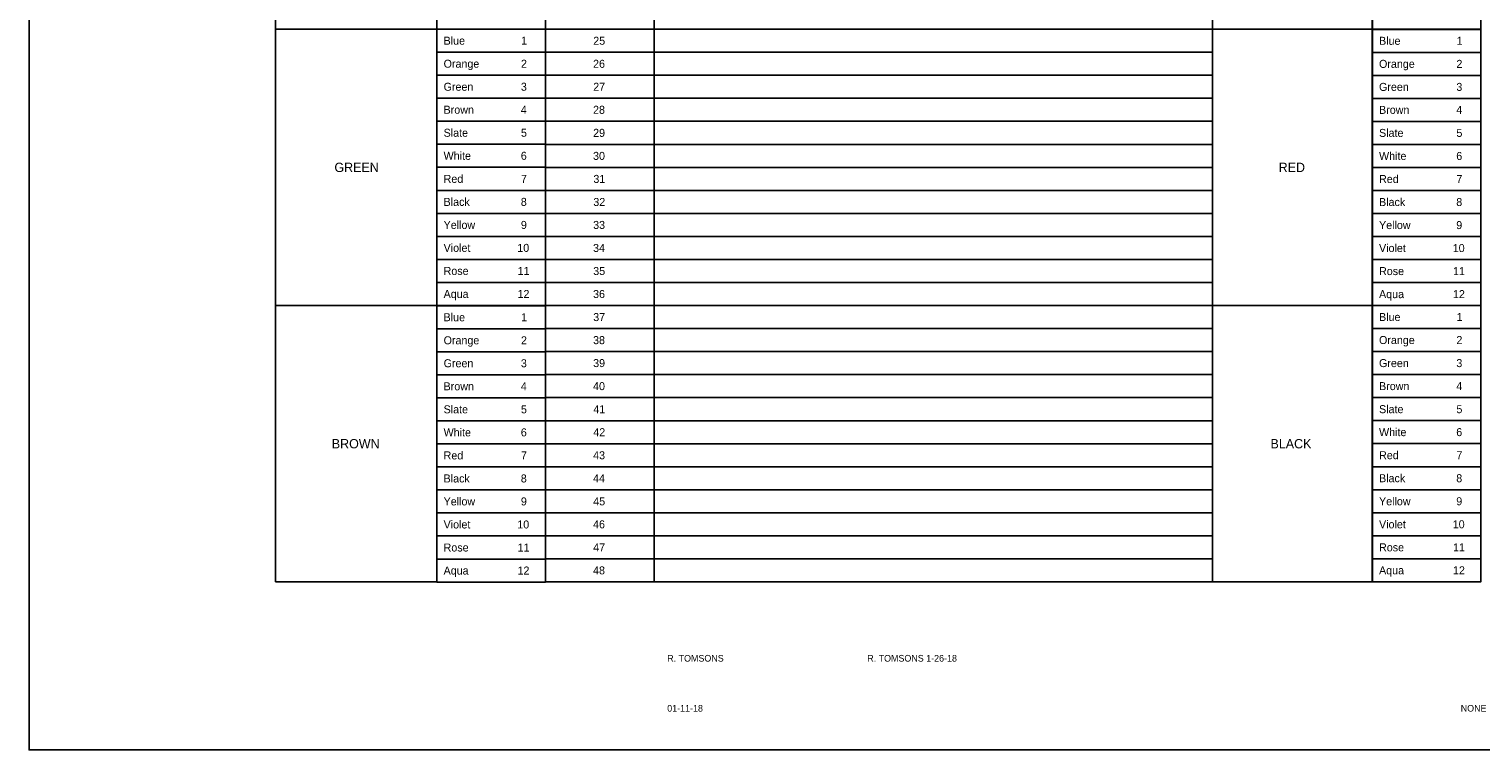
# Model space of a CAD drawing. Extents: x 2262621.53 to 2262627.19, y -3123851.14 to -3123849.31.
# Drawn here: x 2262621.526 to 2262623.341, y -3123851.143 to -3123850.242 of the extents above; entities that cross this region are included whole.
import ezdxf

# ---------------------------------------------------------------- set-up
doc = ezdxf.new("R2010")
doc.units = 0
for name, color, linetype in [('SH_General_Details', 7, 'Continuous'), ('SH_Named_Boundary', 7, 'Continuous'), ('SH_Printer_Plotting_Border', 7, 'Continuous')]:
    doc.layers.add(name, color=color, linetype=linetype)

msp = doc.modelspace()

# ---------------------------------------------------------------- linework, layer by layer
at = {"layer": 'SH_General_Details'}
for points in [[(2262621.8344, -3123850.242), (2262622.0359, -3123850.242), (2262622.0359, -3123849.8966), (2262621.8344, -3123849.8966)], [(2262623.0054, -3123850.242), (2262623.2052, -3123850.242), (2262623.2052, -3123849.8966), (2262623.0054, -3123849.8966)], [(2262622.1717, -3123850.242), (2262622.3074, -3123850.242), (2262622.3074, -3123850.2132), (2262622.1717, -3123850.2132)], [(2262622.3074, -3123850.242), (2262623.0054, -3123850.242), (2262623.0054, -3123850.2132), (2262622.3074, -3123850.2132)], [(2262623.2051, -3123850.2423), (2262623.3409, -3123850.2423), (2262623.3409, -3123850.2135), (2262623.2051, -3123850.2135)], [(2262621.8344, -3123850.5874), (2262622.0359, -3123850.5874), (2262622.0359, -3123850.242), (2262621.8344, -3123850.242)], [(2262622.0359, -3123850.2707), (2262622.1717, -3123850.2707), (2262622.1717, -3123850.2419), (2262622.0359, -3123850.2419)], [(2262622.1717, -3123850.2708), (2262622.3074, -3123850.2708), (2262622.3074, -3123850.242), (2262622.1717, -3123850.242)], [(2262622.3074, -3123850.2708), (2262623.0054, -3123850.2708), (2262623.0054, -3123850.242), (2262622.3074, -3123850.242)], [(2262623.0054, -3123850.5874), (2262623.2052, -3123850.5874), (2262623.2052, -3123850.242), (2262623.0054, -3123850.242)], [(2262623.2051, -3123850.2709), (2262623.3409, -3123850.2709), (2262623.3409, -3123850.2421), (2262623.2051, -3123850.2421)], [(2262622.0359, -3123850.2995), (2262622.1717, -3123850.2995), (2262622.1717, -3123850.2707), (2262622.0359, -3123850.2707)], [(2262622.1717, -3123850.2996), (2262622.3074, -3123850.2996), (2262622.3074, -3123850.2708), (2262622.1717, -3123850.2708)], [(2262622.3074, -3123850.2996), (2262623.0054, -3123850.2996), (2262623.0054, -3123850.2708), (2262622.3074, -3123850.2708)], [(2262623.2051, -3123850.2997), (2262623.3409, -3123850.2997), (2262623.3409, -3123850.2709), (2262623.2051, -3123850.2709)], [(2262622.0359, -3123850.3283), (2262622.1717, -3123850.3283), (2262622.1717, -3123850.2995), (2262622.0359, -3123850.2995)], [(2262622.1717, -3123850.3283), (2262622.3074, -3123850.3283), (2262622.3074, -3123850.2996), (2262622.1717, -3123850.2996)], [(2262622.3074, -3123850.3283), (2262623.0054, -3123850.3283), (2262623.0054, -3123850.2996), (2262622.3074, -3123850.2996)], [(2262623.2051, -3123850.3285), (2262623.3409, -3123850.3285), (2262623.3409, -3123850.2997), (2262623.2051, -3123850.2997)], [(2262622.0359, -3123850.357), (2262622.1717, -3123850.357), (2262622.1717, -3123850.3283), (2262622.0359, -3123850.3283)], [(2262622.1717, -3123850.3571), (2262622.3074, -3123850.3571), (2262622.3074, -3123850.3283), (2262622.1717, -3123850.3283)], [(2262622.3074, -3123850.3571), (2262623.0054, -3123850.3571), (2262623.0054, -3123850.3283), (2262622.3074, -3123850.3283)], [(2262623.2051, -3123850.3572), (2262623.3409, -3123850.3572), (2262623.3409, -3123850.3285), (2262623.2051, -3123850.3285)], [(2262622.0359, -3123850.3858), (2262622.1717, -3123850.3858), (2262622.1717, -3123850.357), (2262622.0359, -3123850.357)], [(2262622.1717, -3123850.3859), (2262622.3074, -3123850.3859), (2262622.3074, -3123850.3571), (2262622.1717, -3123850.3571)], [(2262622.3074, -3123850.3859), (2262623.0054, -3123850.3859), (2262623.0054, -3123850.3571), (2262622.3074, -3123850.3571)], [(2262623.2051, -3123850.386), (2262623.3409, -3123850.386), (2262623.3409, -3123850.3572), (2262623.2051, -3123850.3572)], [(2262622.0359, -3123850.4146), (2262622.1717, -3123850.4146), (2262622.1717, -3123850.3858), (2262622.0359, -3123850.3858)], [(2262622.1717, -3123850.4147), (2262622.3074, -3123850.4147), (2262622.3074, -3123850.3859), (2262622.1717, -3123850.3859)], [(2262622.3074, -3123850.4147), (2262623.0054, -3123850.4147), (2262623.0054, -3123850.3859), (2262622.3074, -3123850.3859)], [(2262623.2051, -3123850.4148), (2262623.3409, -3123850.4148), (2262623.3409, -3123850.386), (2262623.2051, -3123850.386)], [(2262622.0359, -3123850.4434), (2262622.1717, -3123850.4434), (2262622.1717, -3123850.4146), (2262622.0359, -3123850.4146)], [(2262622.1717, -3123850.4435), (2262622.3074, -3123850.4435), (2262622.3074, -3123850.4147), (2262622.1717, -3123850.4147)], [(2262622.3074, -3123850.4435), (2262623.0054, -3123850.4435), (2262623.0054, -3123850.4147), (2262622.3074, -3123850.4147)], [(2262623.2051, -3123850.4436), (2262623.3409, -3123850.4436), (2262623.3409, -3123850.4148), (2262623.2051, -3123850.4148)], [(2262622.0359, -3123850.4722), (2262622.1717, -3123850.4722), (2262622.1717, -3123850.4434), (2262622.0359, -3123850.4434)], [(2262622.1717, -3123850.4723), (2262622.3074, -3123850.4723), (2262622.3074, -3123850.4435), (2262622.1717, -3123850.4435)], [(2262622.3074, -3123850.4723), (2262623.0054, -3123850.4723), (2262623.0054, -3123850.4435), (2262622.3074, -3123850.4435)], [(2262623.2051, -3123850.4724), (2262623.3409, -3123850.4724), (2262623.3409, -3123850.4436), (2262623.2051, -3123850.4436)], [(2262622.0359, -3123850.501), (2262622.1717, -3123850.501), (2262622.1717, -3123850.4722), (2262622.0359, -3123850.4722)], [(2262622.1717, -3123850.501), (2262622.3074, -3123850.501), (2262622.3074, -3123850.4723), (2262622.1717, -3123850.4723)], [(2262622.3074, -3123850.501), (2262623.0054, -3123850.501), (2262623.0054, -3123850.4723), (2262622.3074, -3123850.4723)], [(2262623.2051, -3123850.5012), (2262623.3409, -3123850.5012), (2262623.3409, -3123850.4724), (2262623.2051, -3123850.4724)], [(2262622.0359, -3123850.5297), (2262622.1717, -3123850.5297), (2262622.1717, -3123850.501), (2262622.0359, -3123850.501)], [(2262622.1717, -3123850.5298), (2262622.3074, -3123850.5298), (2262622.3074, -3123850.501), (2262622.1717, -3123850.501)], [(2262622.3074, -3123850.5298), (2262623.0054, -3123850.5298), (2262623.0054, -3123850.501), (2262622.3074, -3123850.501)], [(2262623.2051, -3123850.5299), (2262623.3409, -3123850.5299), (2262623.3409, -3123850.5012), (2262623.2051, -3123850.5012)], [(2262622.0359, -3123850.5585), (2262622.1717, -3123850.5585), (2262622.1717, -3123850.5297), (2262622.0359, -3123850.5297)], [(2262622.1717, -3123850.5586), (2262622.3074, -3123850.5586), (2262622.3074, -3123850.5298), (2262622.1717, -3123850.5298)], [(2262622.3074, -3123850.5586), (2262623.0054, -3123850.5586), (2262623.0054, -3123850.5298), (2262622.3074, -3123850.5298)], [(2262623.2051, -3123850.5587), (2262623.3409, -3123850.5587), (2262623.3409, -3123850.5299), (2262623.2051, -3123850.5299)], [(2262622.0359, -3123850.5873), (2262622.1717, -3123850.5873), (2262622.1717, -3123850.5585), (2262622.0359, -3123850.5585)], [(2262622.1717, -3123850.5874), (2262622.3074, -3123850.5874), (2262622.3074, -3123850.5586), (2262622.1717, -3123850.5586)], [(2262622.3074, -3123850.5874), (2262623.0054, -3123850.5874), (2262623.0054, -3123850.5586), (2262622.3074, -3123850.5586)], [(2262623.2051, -3123850.5875), (2262623.3409, -3123850.5875), (2262623.3409, -3123850.5587), (2262623.2051, -3123850.5587)], [(2262621.8344, -3123850.9328), (2262622.0359, -3123850.9328), (2262622.0359, -3123850.5874), (2262621.8344, -3123850.5874)], [(2262622.0359, -3123850.6164), (2262622.1717, -3123850.6164), (2262622.1717, -3123850.5876), (2262622.0359, -3123850.5876)], [(2262622.1717, -3123850.6162), (2262622.3074, -3123850.6162), (2262622.3074, -3123850.5874), (2262622.1717, -3123850.5874)], [(2262622.3074, -3123850.6162), (2262623.0054, -3123850.6162), (2262623.0054, -3123850.5874), (2262622.3074, -3123850.5874)], [(2262623.0054, -3123850.9328), (2262623.2052, -3123850.9328), (2262623.2052, -3123850.5874), (2262623.0054, -3123850.5874)], [(2262623.2051, -3123850.6161), (2262623.3409, -3123850.6161), (2262623.3409, -3123850.5873), (2262623.2051, -3123850.5873)], [(2262622.0359, -3123850.6451), (2262622.1717, -3123850.6451), (2262622.1717, -3123850.6164), (2262622.0359, -3123850.6164)], [(2262622.1717, -3123850.645), (2262622.3074, -3123850.645), (2262622.3074, -3123850.6162), (2262622.1717, -3123850.6162)], [(2262622.3074, -3123850.645), (2262623.0054, -3123850.645), (2262623.0054, -3123850.6162), (2262622.3074, -3123850.6162)], [(2262623.2051, -3123850.6449), (2262623.3409, -3123850.6449), (2262623.3409, -3123850.6161), (2262623.2051, -3123850.6161)], [(2262622.0359, -3123850.6739), (2262622.1717, -3123850.6739), (2262622.1717, -3123850.6451), (2262622.0359, -3123850.6451)], [(2262622.1717, -3123850.6737), (2262622.3074, -3123850.6737), (2262622.3074, -3123850.645), (2262622.1717, -3123850.645)], [(2262622.3074, -3123850.6737), (2262623.0054, -3123850.6737), (2262623.0054, -3123850.645), (2262622.3074, -3123850.645)], [(2262623.2051, -3123850.6737), (2262623.3409, -3123850.6737), (2262623.3409, -3123850.6449), (2262623.2051, -3123850.6449)], [(2262622.0359, -3123850.7027), (2262622.1717, -3123850.7027), (2262622.1717, -3123850.6739), (2262622.0359, -3123850.6739)], [(2262622.1717, -3123850.7025), (2262622.3074, -3123850.7025), (2262622.3074, -3123850.6737), (2262622.1717, -3123850.6737)], [(2262622.3074, -3123850.7025), (2262623.0054, -3123850.7025), (2262623.0054, -3123850.6737), (2262622.3074, -3123850.6737)], [(2262623.2051, -3123850.7025), (2262623.3409, -3123850.7025), (2262623.3409, -3123850.6737), (2262623.2051, -3123850.6737)], [(2262622.0359, -3123850.7315), (2262622.1717, -3123850.7315), (2262622.1717, -3123850.7027), (2262622.0359, -3123850.7027)], [(2262622.1717, -3123850.7313), (2262622.3074, -3123850.7313), (2262622.3074, -3123850.7025), (2262622.1717, -3123850.7025)], [(2262622.3074, -3123850.7313), (2262623.0054, -3123850.7313), (2262623.0054, -3123850.7025), (2262622.3074, -3123850.7025)], [(2262623.2051, -3123850.7312), (2262623.3409, -3123850.7312), (2262623.3409, -3123850.7025), (2262623.2051, -3123850.7025)], [(2262622.0359, -3123850.7603), (2262622.1717, -3123850.7603), (2262622.1717, -3123850.7315), (2262622.0359, -3123850.7315)], [(2262622.1717, -3123850.7601), (2262622.3074, -3123850.7601), (2262622.3074, -3123850.7313), (2262622.1717, -3123850.7313)], [(2262622.3074, -3123850.7601), (2262623.0054, -3123850.7601), (2262623.0054, -3123850.7313), (2262622.3074, -3123850.7313)], [(2262623.2051, -3123850.76), (2262623.3409, -3123850.76), (2262623.3409, -3123850.7312), (2262623.2051, -3123850.7312)], [(2262622.0359, -3123850.7891), (2262622.1717, -3123850.7891), (2262622.1717, -3123850.7603), (2262622.0359, -3123850.7603)], [(2262622.1717, -3123850.7889), (2262622.3074, -3123850.7889), (2262622.3074, -3123850.7601), (2262622.1717, -3123850.7601)], [(2262622.3074, -3123850.7889), (2262623.0054, -3123850.7889), (2262623.0054, -3123850.7601), (2262622.3074, -3123850.7601)], [(2262623.2051, -3123850.7888), (2262623.3409, -3123850.7888), (2262623.3409, -3123850.76), (2262623.2051, -3123850.76)], [(2262622.0359, -3123850.8179), (2262622.1717, -3123850.8179), (2262622.1717, -3123850.7891), (2262622.0359, -3123850.7891)], [(2262622.1717, -3123850.8177), (2262622.3074, -3123850.8177), (2262622.3074, -3123850.7889), (2262622.1717, -3123850.7889)], [(2262622.3074, -3123850.8177), (2262623.0054, -3123850.8177), (2262623.0054, -3123850.7889), (2262622.3074, -3123850.7889)], [(2262623.2051, -3123850.8176), (2262623.3409, -3123850.8176), (2262623.3409, -3123850.7888), (2262623.2051, -3123850.7888)], [(2262622.0359, -3123850.8466), (2262622.1717, -3123850.8466), (2262622.1717, -3123850.8179), (2262622.0359, -3123850.8179)], [(2262622.1717, -3123850.8464), (2262622.3074, -3123850.8464), (2262622.3074, -3123850.8177), (2262622.1717, -3123850.8177)], [(2262622.3074, -3123850.8464), (2262623.0054, -3123850.8464), (2262623.0054, -3123850.8177), (2262622.3074, -3123850.8177)], [(2262623.2051, -3123850.8464), (2262623.3409, -3123850.8464), (2262623.3409, -3123850.8176), (2262623.2051, -3123850.8176)], [(2262622.0359, -3123850.8754), (2262622.1717, -3123850.8754), (2262622.1717, -3123850.8466), (2262622.0359, -3123850.8466)], [(2262622.1717, -3123850.8752), (2262622.3074, -3123850.8752), (2262622.3074, -3123850.8464), (2262622.1717, -3123850.8464)], [(2262622.3074, -3123850.8752), (2262623.0054, -3123850.8752), (2262623.0054, -3123850.8464), (2262622.3074, -3123850.8464)], [(2262623.2051, -3123850.8752), (2262623.3409, -3123850.8752), (2262623.3409, -3123850.8464), (2262623.2051, -3123850.8464)], [(2262622.0359, -3123850.9042), (2262622.1717, -3123850.9042), (2262622.1717, -3123850.8754), (2262622.0359, -3123850.8754)], [(2262622.1717, -3123850.904), (2262622.3074, -3123850.904), (2262622.3074, -3123850.8752), (2262622.1717, -3123850.8752)], [(2262622.3074, -3123850.904), (2262623.0054, -3123850.904), (2262623.0054, -3123850.8752), (2262622.3074, -3123850.8752)], [(2262623.2051, -3123850.9039), (2262623.3409, -3123850.9039), (2262623.3409, -3123850.8752), (2262623.2051, -3123850.8752)], [(2262622.0359, -3123850.933), (2262622.1717, -3123850.933), (2262622.1717, -3123850.9042), (2262622.0359, -3123850.9042)], [(2262622.1717, -3123850.9328), (2262622.3074, -3123850.9328), (2262622.3074, -3123850.904), (2262622.1717, -3123850.904)], [(2262622.3074, -3123850.9328), (2262623.0054, -3123850.9328), (2262623.0054, -3123850.904), (2262622.3074, -3123850.904)], [(2262623.2051, -3123850.9327), (2262623.3409, -3123850.9327), (2262623.3409, -3123850.9039), (2262623.2051, -3123850.9039)]]:
    msp.add_lwpolyline(points, close=True, dxfattribs=at)
at = {"layer": 'SH_Named_Boundary'}
msp.add_lwpolyline([(2262621.5262, -3123851.1429), (2262624.3596, -3123851.1429), (2262624.3596, -3123849.3095), (2262621.5262, -3123849.3095)], close=True, dxfattribs=at)
at = {"layer": 'SH_Printer_Plotting_Border'}
msp.add_lwpolyline([(2262621.5262, -3123849.3095), (2262624.3596, -3123849.3095), (2262624.3596, -3123851.1429), (2262621.5262, -3123851.1429)], close=True, dxfattribs=at)

# ---------------------------------------------------------------- texts
at = {"layer": 'SH_General_Details'}
for s, height, p in [('Blue', 0.01, (2262622.0444, -3123850.2613)), ('1', 0.01, (2262622.1413, -3123850.2613)), ('25', 0.01, (2262622.2314, -3123850.2614)), ('Blue', 0.01, (2262623.2136, -3123850.2615)), ('1', 0.01, (2262623.3105, -3123850.2615)), ('Orange', 0.01, (2262622.0444, -3123850.2901)), ('2', 0.01, (2262622.1411, -3123850.2901)), ('26', 0.01, (2262622.2312, -3123850.2902)), ('Orange', 0.01, (2262623.2136, -3123850.2903)), ('2', 0.01, (2262623.3103, -3123850.2903)), ('Green', 0.01, (2262622.0444, -3123850.3189)), ('3', 0.01, (2262622.141, -3123850.3189)), ('27', 0.01, (2262622.2314, -3123850.3189)), ('Green', 0.01, (2262623.2136, -3123850.3191)), ('3', 0.01, (2262623.3102, -3123850.3191)), ('Brown', 0.01, (2262622.0444, -3123850.3476)), ('4', 0.01, (2262622.1409, -3123850.3476)), ('28', 0.01, (2262622.2312, -3123850.3477)), ('Brown', 0.01, (2262623.2136, -3123850.3478)), ('4', 0.01, (2262623.3101, -3123850.3478)), ('Slate', 0.01, (2262622.0444, -3123850.3764)), ('5', 0.01, (2262622.1411, -3123850.3764)), ('29', 0.01, (2262622.2313, -3123850.3765)), ('Slate', 0.01, (2262623.2136, -3123850.3766)), ('5', 0.01, (2262623.3103, -3123850.3766)), ('GREEN', 0.01167, (2262621.9079, -3123850.4205)), ('White', 0.01, (2262622.0444, -3123850.4052)), ('6', 0.01, (2262622.1409, -3123850.4052)), ('30', 0.01, (2262622.2312, -3123850.4053)), ('RED', 0.01167, (2262623.0881, -3123850.4205)), ('White', 0.01, (2262623.2136, -3123850.4054)), ('6', 0.01, (2262623.3101, -3123850.4054)), ('Red', 0.01, (2262622.0444, -3123850.434)), ('7', 0.01, (2262622.1411, -3123850.434)), ('31', 0.01, (2262622.2316, -3123850.4341)), ('Red', 0.01, (2262623.2136, -3123850.4342)), ('7', 0.01, (2262623.3103, -3123850.4342)), ('Black', 0.01, (2262622.0444, -3123850.4628)), ('8', 0.01, (2262622.1409, -3123850.4628)), ('32', 0.01, (2262622.2315, -3123850.4629)), ('Black', 0.01, (2262623.2136, -3123850.463)), ('8', 0.01, (2262623.3101, -3123850.463)), ('Yellow', 0.01, (2262622.0444, -3123850.4916)), ('9', 0.01, (2262622.141, -3123850.4916)), ('33', 0.01, (2262622.2313, -3123850.4916)), ('Yellow', 0.01, (2262623.2136, -3123850.4918)), ('9', 0.01, (2262623.3101, -3123850.4918)), ('Violet', 0.01, (2262622.0444, -3123850.5203)), ('10', 0.01, (2262622.1365, -3123850.5203)), ('34', 0.01, (2262622.2312, -3123850.5204)), ('Violet', 0.01, (2262623.2136, -3123850.5205)), ('10', 0.01, (2262623.3057, -3123850.5205)), ('Rose', 0.01, (2262622.0444, -3123850.5491)), ('11', 0.01, (2262622.1369, -3123850.5491)), ('35', 0.01, (2262622.2314, -3123850.5492)), ('Rose', 0.01, (2262623.2136, -3123850.5493)), ('11', 0.01, (2262623.3061, -3123850.5493)), ('Aqua', 0.01, (2262622.0444, -3123850.5779)), ('12', 0.01, (2262622.1368, -3123850.5779)), ('36', 0.01, (2262622.2312, -3123850.578)), ('Aqua', 0.01, (2262623.2136, -3123850.5781)), ('12', 0.01, (2262623.306, -3123850.5781)), ('Blue', 0.01, (2262622.0444, -3123850.607)), ('1', 0.01, (2262622.1413, -3123850.607)), ('37', 0.01, (2262622.2314, -3123850.6068)), ('Blue', 0.01, (2262623.2136, -3123850.6067)), ('1', 0.01, (2262623.3105, -3123850.6067)), ('Orange', 0.01, (2262622.0444, -3123850.6358)), ('2', 0.01, (2262622.1411, -3123850.6358)), ('38', 0.01, (2262622.2312, -3123850.6356)), ('Orange', 0.01, (2262623.2136, -3123850.6355)), ('2', 0.01, (2262623.3103, -3123850.6355)), ('Green', 0.01, (2262622.0444, -3123850.6645)), ('3', 0.01, (2262622.141, -3123850.6645)), ('39', 0.01, (2262622.2313, -3123850.6643)), ('Green', 0.01, (2262623.2136, -3123850.6643)), ('3', 0.01, (2262623.3102, -3123850.6643)), ('Brown', 0.01, (2262622.0444, -3123850.6933)), ('4', 0.01, (2262622.1409, -3123850.6933)), ('40', 0.01, (2262622.2312, -3123850.6931)), ('Brown', 0.01, (2262623.2136, -3123850.6931)), ('4', 0.01, (2262623.3101, -3123850.6931)), ('Slate', 0.01, (2262622.0444, -3123850.7221)), ('5', 0.01, (2262622.1411, -3123850.7221)), ('41', 0.01, (2262622.2316, -3123850.7219)), ('Slate', 0.01, (2262623.2136, -3123850.7219)), ('5', 0.01, (2262623.3103, -3123850.7219)), ('BROWN', 0.01167, (2262621.9046, -3123850.7659)), ('White', 0.01, (2262622.0444, -3123850.7509)), ('6', 0.01, (2262622.1409, -3123850.7509)), ('42', 0.01, (2262622.2315, -3123850.7507)), ('BLACK', 0.01167, (2262623.0779, -3123850.7659)), ('White', 0.01, (2262623.2136, -3123850.7506)), ('6', 0.01, (2262623.3101, -3123850.7506)), ('Red', 0.01, (2262622.0444, -3123850.7797)), ('7', 0.01, (2262622.1411, -3123850.7797)), ('43', 0.01, (2262622.2313, -3123850.7795)), ('Red', 0.01, (2262623.2136, -3123850.7794)), ('7', 0.01, (2262623.3103, -3123850.7794)), ('Black', 0.01, (2262622.0444, -3123850.8085)), ('8', 0.01, (2262622.1409, -3123850.8085)), ('44', 0.01, (2262622.2312, -3123850.8083)), ('Black', 0.01, (2262623.2136, -3123850.8082)), ('8', 0.01, (2262623.3101, -3123850.8082)), ('Yellow', 0.01, (2262622.0444, -3123850.8372)), ('9', 0.01, (2262622.141, -3123850.8372)), ('45', 0.01, (2262622.2314, -3123850.8371)), ('Yellow', 0.01, (2262623.2136, -3123850.837)), ('9', 0.01, (2262623.3101, -3123850.837)), ('Violet', 0.01, (2262622.0444, -3123850.866)), ('10', 0.01, (2262622.1365, -3123850.866)), ('46', 0.01, (2262622.2312, -3123850.8658)), ('Violet', 0.01, (2262623.2136, -3123850.8658)), ('10', 0.01, (2262623.3057, -3123850.8658)), ('Rose', 0.01, (2262622.0444, -3123850.8948)), ('11', 0.01, (2262622.1369, -3123850.8948)), ('47', 0.01, (2262622.2314, -3123850.8946)), ('Rose', 0.01, (2262623.2136, -3123850.8946)), ('11', 0.01, (2262623.3061, -3123850.8946)), ('Aqua', 0.01, (2262622.0444, -3123850.9236)), ('12', 0.01, (2262622.1368, -3123850.9236)), ('48', 0.01, (2262622.2312, -3123850.9234)), ('Aqua', 0.01, (2262623.2136, -3123850.9233)), ('12', 0.01, (2262623.306, -3123850.9233)), ('R. TOMSONS', 0.00833, (2262622.3239, -3123851.0324)), ('R. TOMSONS 1-26-18', 0.008333, (2262622.5739, -3123851.0324)), ('01-11-18', 0.00833, (2262622.3239, -3123851.0949)), ('NONE', 0.00833, (2262623.3157, -3123851.0949))]:
    msp.add_text(s, height=height, dxfattribs=at).set_placement(p)

doc.saveas('drawing.dxf')
